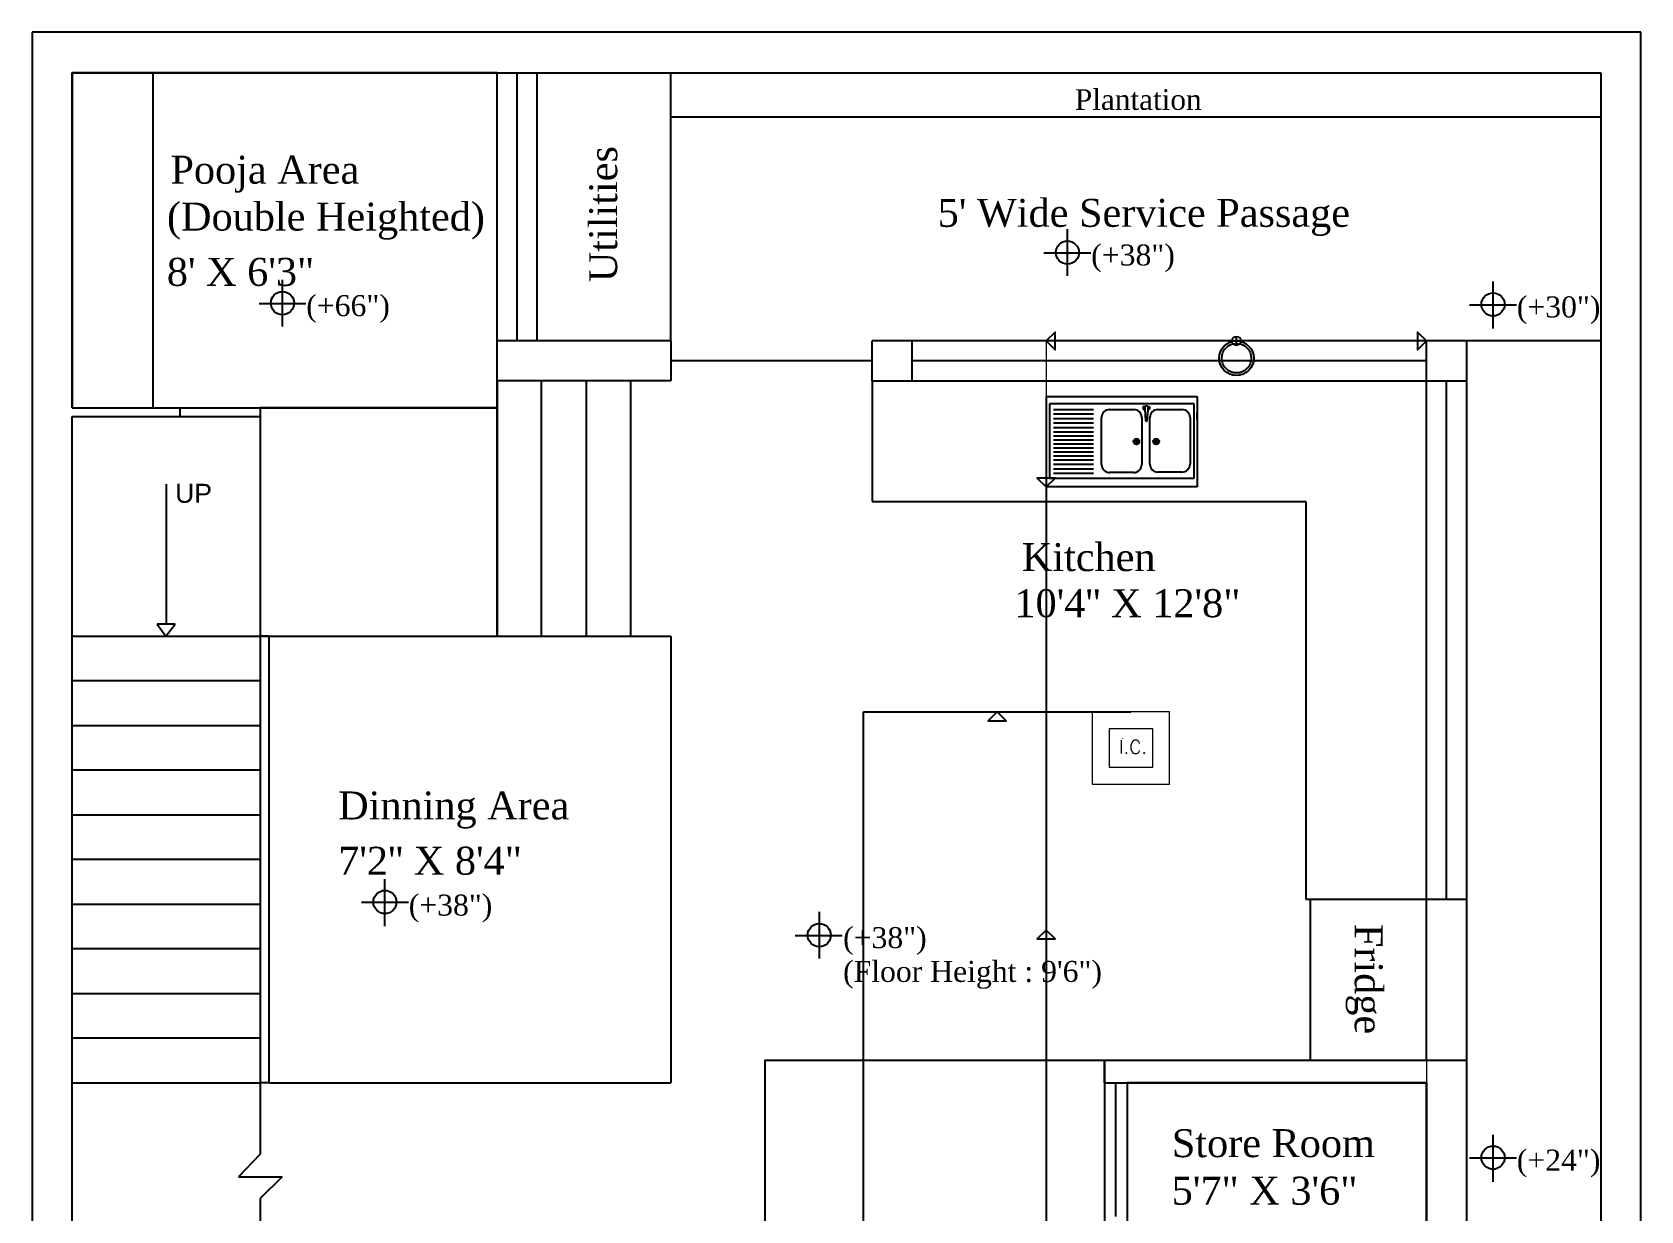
# Model space of a CAD drawing. Header units: millimetres. Extents: x 17285 to 18590, y 19555 to 20160.
# Drawn here: x 17288 to 17648, y 19896.2 to 20159.9 of the extents above; entities that cross this region are included whole.
import ezdxf

# ---------------------------------------------------------------- set-up
doc = ezdxf.new("R2010")
doc.units = ezdxf.units.MM
doc.header["$LTSCALE"] = 0.5
for name, color, linetype in [('Boundary', 7, 'Continuous'), ('DiningArea', 7, 'Continuous'), ('Doors', 7, 'Continuous'), ('IC GT Connection', 1, 'Continuous'), ('Kitchen', 7, 'Continuous'), ('LivingRoom1', 7, 'Continuous'), ('Pathway1', 7, 'Continuous'), ('Plantation', 7, 'Continuous'), ('PoojaArea', 7, 'Continuous'), ('Sink', 7, 'Continuous'), ('Staircase', 7, 'Continuous'), ('Staircase_innerwall', 7, 'Continuous'), ('Staircase_outerwall', 7, 'Continuous'), ('StoreRoom', 7, 'Continuous'), ('Utilities', 7, 'Continuous'), ('Waste Drain Pipe', 3, 'Continuous'), ('Windows', 7, 'Continuous')]:
    doc.layers.add(name, color=color, linetype=linetype)
doc.styles.add('PDF Arial', font='arial.ttf')
doc.styles.add('PDF Romantic', font='romantic.ttf')
doc.styles.get("Standard").update_dxf_attribs({"font": 'txt.shx'})

# ---------------------------------------------------------------- blocks, each defined once
blk = doc.blocks.new('Sink')
at = {"color": 0}
for p, q in [((0, 20.24), (33.82, 20.24)), ((0, 20.24), (0, 0)), ((0.72, 18.64), (0.72, 2)), ((33.1, 18.64), (0.72, 18.64)), ((22.09, 18.05), (22.08, 17.34)), ((22.74, 18.05), (22.09, 18.05)), ((22.74, 18.05), (22.74, 17.34)), ((33.1, 2), (33.1, 18.64)), ((33.82, 20.24), (33.82, 0)), ((10.61, 17.27), (1.62, 17.27)), ((10.61, 16.27), (1.62, 16.27)), ((10.61, 15.27), (1.62, 15.27)), ((12.41, 5.03), (12.41, 15.53)), ((14.21, 17.33), (19.61, 17.33)), ((21.41, 15.53), (21.41, 5.03)), ((22.08, 17.34), (22.27, 14.83)), ((22.27, 14.83), (22.3, 14.7)), ((22.3, 14.7), (22.36, 14.64)), ((22.36, 14.64), (22.41, 14.62)), ((22.45, 14.64), (22.41, 14.62)), ((22.51, 14.7), (22.45, 14.64)), ((22.54, 14.83), (22.51, 14.7)), ((22.74, 17.34), (22.54, 14.83)), ((23.21, 5.12), (23.21, 15.53)), ((25.01, 17.33), (30.4, 17.33)), ((32.2, 15.53), (32.2, 5.12)), ((33.82, 15.07), (33.82, 16.67)), ((10.61, 14.27), (1.62, 14.27)), ((10.61, 13.27), (1.62, 13.27)), ((1.62, 12.37), (10.61, 12.37)), ((1.62, 11.47), (10.61, 11.47)), ((1.62, 10.57), (10.61, 10.57)), ((1.62, 9.68), (10.61, 9.68)), ((1.62, 8.78), (10.61, 8.78)), ((1.62, 7.88), (10.61, 7.88)), ((19.7, 10.31), (20.12, 10.12)), ((19.75, 10.42), (20.17, 10.23)), ((19.92, 9.7), (20.12, 10.12)), ((20.04, 9.64), (20.23, 10.07)), ((20.17, 10.23), (20.36, 10.65)), ((20.23, 10.07), (20.65, 9.87)), ((20.28, 10.18), (20.47, 10.59)), ((20.28, 10.18), (20.7, 9.98)), ((24.11, 10.31), (24.53, 10.12)), ((24.16, 10.42), (24.58, 10.23)), ((24.34, 9.7), (24.53, 10.12)), ((24.45, 9.64), (24.64, 10.07)), ((24.58, 10.23), (24.77, 10.65)), ((24.64, 10.07), (25.06, 9.87)), ((24.7, 10.18), (24.89, 10.59)), ((24.7, 10.18), (25.12, 9.98)), ((1.62, 6.98), (10.61, 6.98)), ((1.62, 6.08), (10.61, 6.08)), ((1.62, 5.08), (10.61, 5.08)), ((1.62, 5.08), (10.61, 5.08)), ((1.62, 4.08), (10.61, 4.08)), ((33.82, 0), (0, 0)), ((0.72, 2), (33.1, 2)), ((1.62, 3.08), (10.61, 3.08)), ((19.61, 3.23), (14.21, 3.23)), ((30.4, 3.32), (25.01, 3.32))]:
    blk.add_line(p, q, dxfattribs=at)
for points in [[(21.83, 17.38, 0.17747), (21.88, 17.4, 0.103681), (21.94, 17.48, 0.06385), (21.97, 17.57, 0.050025), (21.98, 17.7, 0.050025), (21.97, 17.83, 0.06385), (21.93, 17.92, 0.103681), (21.88, 18, 0.17747), (21.82, 18.01, 0.17747), (21.77, 18, 0.103681), (21.72, 17.92, 0.06385), (21.68, 17.83, 0.050025), (21.67, 17.7, 0.050025), (21.69, 17.57, 0.06385), (21.72, 17.47, 0.103681), (21.78, 17.4, 0.17747)], [(23, 17.39, -0.17747), (22.95, 17.41, -0.103681), (22.89, 17.48, -0.06385), (22.86, 17.58, -0.050025), (22.84, 17.71, -0.050025), (22.86, 17.83, -0.06385), (22.89, 17.93, -0.103681), (22.94, 18, -0.17747), (23, 18.02, -0.17747), (23.05, 18, -0.103681), (23.11, 17.93, -0.06385), (23.14, 17.83, -0.050025), (23.15, 17.71, -0.050025), (23.14, 17.58, -0.06385), (23.11, 17.48, -0.103681), (23.05, 17.41, -0.17747)]]:
    blk.add_lwpolyline(points, format="xyb", close=True, dxfattribs=at)
for points in [[(21.91, 17.96), (22.12, 17.93)], [(22.11, 17.5), (21.91, 17.44)], [(22.91, 17.96), (22.71, 17.93)], [(22.72, 17.5), (22.92, 17.44)]]:
    blk.add_lwpolyline(points, dxfattribs=at)
for centre, radius in [((20.2, 10.15), 0.648), ((20.2, 10.15), 0.53), ((24.61, 10.15), 0.648), ((24.61, 10.15), 0.53)]:
    blk.add_circle(centre, radius, dxfattribs=at)
for centre, start, end in [((14.21, 15.53), 90, 180), ((19.61, 15.53), 0, 90), ((25.01, 15.53), 90, 180), ((30.4, 15.53), 0, 90), ((14.21, 5.03), 180, 270), ((19.61, 5.03), 270, 0), ((25.01, 5.12), 180, 270), ((30.4, 5.12), 270, 0)]:
    blk.add_arc(centre, 1.8, start, end, dxfattribs=at)
blk = doc.blocks.new('Inlet_Pipe')
for p, q in [((0, -1), (0, 1)), ((-1, 0), (1, 0))]:
    blk.add_line(p, q)
at = {"layer": 'MainWaterSupplyPipe', "color": 215, "lineweight": 0, "true_color": 0xa953a0}
for radius in [1.05, 1]:
    blk.add_circle((0, 0), radius, dxfattribs=at)
blk = doc.blocks.new('Outlet_Pipe')
for radius in [3.86, 3.3]:
    blk.add_circle((0, -3.86), radius)
blk = doc.blocks.new('IC')
at = {"color": 7, "lineweight": 0}
for points in [[(8.67, 0), (-8.67, 0), (-8.67, -16.14), (8.67, -16.14)], [(4.89, -3.78), (-4.89, -3.78), (-4.89, -12.36), (4.89, -12.36)]]:
    blk.add_lwpolyline(points, close=True, dxfattribs=at)
blk.add_text('I.C.', height=3).set_placement((-2.68, -9.34))
at = {"insert": (-1.87, -5.98), "char_height": 0.00873, "attachment_point": 1}
blk.add_mtext_dynamic_manual_height_columns('IC', width=5.7261, gutter_width=0.0437, heights=[0], dxfattribs=at)

msp = doc.modelspace()

# ---------------------------------------------------------------- linework, layer by layer
at = {"color": 5, "lineweight": 20}
for p, q in [((17557.5, 20090.79), (17514.91, 20090.79)), ((17514.91, 20090.79), (17514.91, 20058.12)), ((17557.5, 20090.79), (17600.02, 20090.79)), ((17600.02, 20090.79), (17600.02, 19851.35))]:
    msp.add_line(p, q, dxfattribs=at)
at = {"color": 5, "lineweight": 25}
for points in [[(17514.91, 20090.79), (17516.91, 20088.79), (17516.91, 20092.79), (17514.91, 20090.79)], [(17600.02, 20090.79), (17598.02, 20092.79), (17598.02, 20088.79), (17600.02, 20090.79)], [(17514.91, 20058.12), (17516.91, 20060.12), (17512.91, 20060.12), (17514.91, 20058.12)]]:
    msp.add_lwpolyline(points, dxfattribs=at)
at = {"layer": 'Boundary', "lineweight": 25}
for p, q in [((17647.99, 20159.88), (17288, 20159.88)), ((17288, 20159.88), (17288, 19559.89)), ((17647.99, 19559.89), (17647.99, 20159.88))]:
    msp.add_line(p, q, dxfattribs=at)
at = {"layer": 'DiningArea', "lineweight": 25}
for p, q in [((17341.01, 20024.78), (17430.93, 20024.78)), ((17341.01, 19924.78), (17341.01, 20024.78)), ((17366.88, 19970.37), (17366.88, 19959.88)), ((17361.7, 19965.2), (17372.19, 19965.2))]:
    msp.add_line(p, q, dxfattribs=at)
at = {"layer": 'DiningArea'}
for p in [(17430.93, 20024.78), (17341.01, 19924.78)]:
    msp.add_line(p, (17430.93, 19924.78), dxfattribs=at)
at = {"layer": 'DiningArea', "lineweight": 25}
msp.add_circle((17366.95, 19965.27), 2.59, dxfattribs=at)
at = {"layer": 'Doors'}
for p, q in [((17475.97, 20086.31), (17430.93, 20086.31)), ((17530.51, 19894.89), (17530.51, 19924.82))]:
    msp.add_line(p, q, dxfattribs=at)
at = {"layer": 'IC GT Connection'}
for p, q in [((17474.01, 19614.86), (17474.01, 20007.8)), ((17474.01, 20007.8), (17533.87, 20007.8))]:
    msp.add_line(p, q, dxfattribs=at)
msp.add_lwpolyline([(17503.94, 20007.8), (17501.94, 20005.8), (17505.94, 20005.8)], close=True, dxfattribs=at)
at = {"layer": 'Kitchen', "lineweight": 25}
for p, q in [((17475.97, 20081.84), (17475.97, 20090.79)), ((17475.97, 20081.84), (17475.97, 20054.84)), ((17475.97, 20081.84), (17600.02, 20081.84)), ((17600.02, 19929.86), (17600.02, 20081.84)), ((17475.97, 20054.84), (17573.03, 20054.84)), ((17573.03, 20054.84), (17573.03, 19965.94)), ((17464.08, 19963.1), (17464.08, 19952.61)), ((17458.76, 19957.78), (17469.25, 19957.78))]:
    msp.add_line(p, q, dxfattribs=at)
at = {"layer": 'Kitchen'}
for p, q in [((17573.03, 19965.94), (17600.02, 19965.94)), ((17574.03, 19965.94), (17574.03, 19929.86)), ((17527.99, 19924.82), (17527.99, 19929.86)), ((17527.99, 19929.86), (17608.97, 19929.86))]:
    msp.add_line(p, q, dxfattribs=at)
at = {"layer": 'Kitchen', "lineweight": 25}
msp.add_circle((17464.15, 19957.85), 2.59, dxfattribs=at)
at = {"layer": 'LivingRoom1'}
msp.add_lwpolyline([(17527.99, 19841.84), (17452.05, 19841.84), (17452.05, 19929.86), (17527.99, 19929.86)], close=True, dxfattribs=at)
at = {"layer": 'Pathway1', "lineweight": 25}
for p, q in [((17639.04, 20150.79), (17639.04, 20090.79)), ((17639.04, 20140.86), (17430.93, 20140.86)), ((17519.6, 20115.82), (17519.6, 20105.33)), ((17514.43, 20110.51), (17524.92, 20110.51)), ((17614.84, 20104.07), (17614.84, 20093.58)), ((17609.67, 20098.9), (17620.16, 20098.9)), ((17639.04, 20090.79), (17475.97, 20090.79)), ((17608.97, 20090.79), (17608.97, 19648.84)), ((17639.04, 20090.79), (17639.04, 19648.84)), ((17614.84, 19913.17), (17614.84, 19902.68)), ((17609.67, 19908), (17620.16, 19908))]:
    msp.add_line(p, q, dxfattribs=at)
for centre in [(17519.67, 20110.58), (17614.91, 20098.97), (17614.91, 19908.07)]:
    msp.add_circle(centre, 2.59, dxfattribs=at)
at = {"layer": 'Plantation', "lineweight": 25}
msp.add_line((17430.93, 20150.79), (17639.04, 20150.79), dxfattribs=at)
at = {"layer": 'PoojaArea', "lineweight": 25}
for p, q in [((17296.95, 20075.82), (17296.95, 20150.79)), ((17296.95, 20150.79), (17392.05, 20150.79)), ((17314.99, 20150.79), (17314.99, 20075.82)), ((17392.05, 20081.84), (17392.05, 20150.79)), ((17343.94, 20104.49), (17343.94, 20094)), ((17338.77, 20099.18), (17349.26, 20099.18)), ((17296.95, 20075.82), (17321.01, 20075.82)), ((17321.01, 20075.82), (17321.01, 20073.87))]:
    msp.add_line(p, q, dxfattribs=at)
at = {"layer": 'PoojaArea'}
for points in [[(17296.95, 20075.82), (17392.05, 20075.82), (17392.05, 20150.79), (17296.95, 20150.79)], [(17339.05, 20024.78), (17392.05, 20024.78), (17392.05, 20075.82), (17339.05, 20075.82)]]:
    msp.add_lwpolyline(points, close=True, dxfattribs=at)
at = {"layer": 'PoojaArea', "lineweight": 25}
msp.add_circle((17344.01, 20099.25), 2.59, dxfattribs=at)
at = {"layer": 'Staircase'}
msp.add_line((17392.05, 20081.84), (17392.05, 20024.78), dxfattribs=at)
at = {"layer": 'Staircase', "lineweight": 25}
for p, q in [((17401.98, 20024.78), (17401.98, 20081.84)), ((17412.05, 20024.78), (17412.05, 20081.84)), ((17421.98, 20024.78), (17421.98, 20081.84)), ((17318.07, 20027.29), (17318.07, 20058.76)), ((17315.97, 20027.43), (17317.93, 20024.78)), ((17320.03, 20027.43), (17315.97, 20027.43)), ((17317.93, 20024.78), (17320.03, 20027.43)), ((17296.95, 20024.78), (17339.05, 20024.78)), ((17296.95, 20014.85), (17339.05, 20014.85)), ((17296.95, 20004.78), (17339.05, 20004.78)), ((17296.95, 19994.85), (17339.05, 19994.85)), ((17296.95, 19984.78), (17339.05, 19984.78)), ((17296.95, 19974.85), (17339.05, 19974.85)), ((17296.95, 19964.78), (17339.05, 19964.78)), ((17296.95, 19954.85), (17339.05, 19954.85)), ((17296.95, 19944.78), (17339.05, 19944.78)), ((17296.95, 19934.85), (17339.05, 19934.85)), ((17296.95, 19924.78), (17339.05, 19924.78)), ((17339.05, 19924.78), (17339.05, 19908.83)), ((17339.05, 19908.83), (17334.15, 19903.8)), ((17334.15, 19903.8), (17343.94, 19903.8)), ((17343.94, 19903.8), (17339.05, 19898.9)), ((17339.05, 19898.9), (17339.05, 19882.82))]:
    msp.add_line(p, q, dxfattribs=at)
at = {"layer": 'Staircase_innerwall', "lineweight": 25}
msp.add_line((17339.05, 20073.87), (17339.05, 19924.78), dxfattribs=at)
at = {"layer": 'Staircase_innerwall'}
for p, q in [((17341.01, 20024.78), (17339.05, 20024.78)), ((17341.01, 19924.78), (17339.05, 19924.78))]:
    msp.add_line(p, q, dxfattribs=at)
at = {"layer": 'Staircase_outerwall', "lineweight": 25}
for p, q in [((17430.93, 20090.79), (17430.93, 20081.84)), ((17430.93, 20081.84), (17392.05, 20081.84)), ((17296.95, 19882.82), (17296.95, 20073.87)), ((17296.95, 20073.87), (17339.05, 20073.87))]:
    msp.add_line(p, q, dxfattribs=at)
at = {"layer": 'StoreRoom'}
msp.add_line((17527.99, 19924.82), (17600.02, 19924.82), dxfattribs=at)
at = {"layer": 'StoreRoom', "lineweight": 25}
msp.add_line((17600.02, 19924.82), (17600.02, 19882.82), dxfattribs=at)
at = {"layer": 'StoreRoom'}
msp.add_lwpolyline([(17533.03, 19882.82), (17600.02, 19882.82), (17600.02, 19924.82), (17533.03, 19924.82)], close=True, dxfattribs=at)
at = {"layer": 'Utilities'}
for p in [(17392.05, 20150.79), (17430.93, 20090.79)]:
    msp.add_line(p, (17430.93, 20150.79), dxfattribs=at)
at = {"layer": 'Utilities', "lineweight": 25}
for p, q in [((17396.53, 20090.79), (17396.53, 20150.79)), ((17401, 20090.79), (17401, 20150.79)), ((17430.93, 20090.79), (17392.05, 20090.79))]:
    msp.add_line(p, q, dxfattribs=at)
at = {"layer": 'Waste Drain Pipe'}
msp.add_line((17514.91, 20058.12), (17514.91, 19859.88), dxfattribs=at)
msp.add_lwpolyline([(17514.91, 19959), (17512.91, 19957), (17516.91, 19957)], close=True, dxfattribs=at)
at = {"layer": 'Windows', "lineweight": 25}
for p, q in [((17484.92, 20081.84), (17484.92, 20090.79)), ((17600.02, 20086.31), (17484.92, 20086.31)), ((17604.5, 19965.94), (17604.5, 20081.84))]:
    msp.add_line(p, q, dxfattribs=at)
at = {"layer": 'Windows'}
for p, q in [((17600.02, 20081.84), (17600.02, 20090.79)), ((17600.02, 20081.84), (17608.97, 20081.84)), ((17600.02, 19965.94), (17608.97, 19965.94))]:
    msp.add_line(p, q, dxfattribs=at)

# ---------------------------------------------------------------- block references
for name, p in [('Inlet_Pipe', (17557.5, 20090.79)), ('Outlet_Pipe', (17557.5, 20090.79)), ('IC', (17533.87, 20007.8))]:
    msp.add_blockref(name, p)
at = {"layer": 'Sink'}
msp.add_blockref('Sink', (17514.91, 20058.12), dxfattribs=at)

# ---------------------------------------------------------------- texts
at = {"layer": 'DiningArea', "style": 'PDF Romantic'}
for s, height, p in [('Dinning Area', 6.2591, (17356.48, 19983.74)), ('7\'2\'\' X 8\'4"', 6.2591, (17356.48, 19971.37)), ('(+38")', 4.694, (17372.27, 19962.23))]:
    msp.add_text(s, height=height, dxfattribs=at).set_placement(p)
at = {"layer": 'Kitchen', "style": 'PDF Romantic'}
for s, height, p in [('Kitchen', 6.259, (17509.47, 20039.31)), ('10\'4\'\' X 12\'8"', 6.2591, (17507.81, 20028.99)), ('(+38")', 4.694, (17469.47, 19954.95)), ('(Floor Height : 9\'6")', 4.6943, (17469.47, 19947.39))]:
    msp.add_text(s, height=height, dxfattribs=at).set_placement(p)
msp.add_text('Fridge', height=6.259, rotation=270, dxfattribs=at).set_placement((17583.97, 19960.37))
at = {"layer": 'Pathway1', "style": 'PDF Romantic'}
for s, height, p in [("5' Wide Service Passage", 6.2591, (17490.64, 20116.33)), ('(+38")', 4.694, (17525, 20107.68)), ('(+30")', 4.694, (17620.24, 20096.07)), ('(+24")', 4.694, (17620.24, 19905.17))]:
    msp.add_text(s, height=height, dxfattribs=at).set_placement(p)
at = {"layer": 'Plantation', "style": 'PDF Romantic'}
msp.add_text('Plantation', height=4.632, dxfattribs=at).set_placement((17521.34, 20142.49))
at = {"layer": 'PoojaArea', "style": 'PDF Romantic'}
for s, height, p in [('Pooja Area', 6.259, (17318.94, 20125.98)), ('(Double Heighted)', 6.2591, (17318.17, 20115.49)), ('8\' X 6\'3"', 6.259, (17318.13, 20103.12)), ('(+66")', 4.694, (17349.34, 20096.35))]:
    msp.add_text(s, height=height, dxfattribs=at).set_placement(p)
at = {"layer": 'Staircase', "style": 'PDF Arial'}
msp.add_text('UP', height=4.244, dxfattribs=at).set_placement((17320, 20054.59))
at = {"layer": 'StoreRoom', "style": 'PDF Romantic'}
for s, height, p in [('Store Room', 6.259, (17543.04, 19908.19)), ('5\'7" X 3\'6"', 6.2591, (17543, 19897.56))]:
    msp.add_text(s, height=height, dxfattribs=at).set_placement(p)
at = {"layer": 'Utilities', "style": 'PDF Romantic'}
msp.add_text('Utilities', height=6.259, rotation=90, dxfattribs=at).set_placement((17418.91, 20103.93))

doc.saveas('drawing.dxf')
